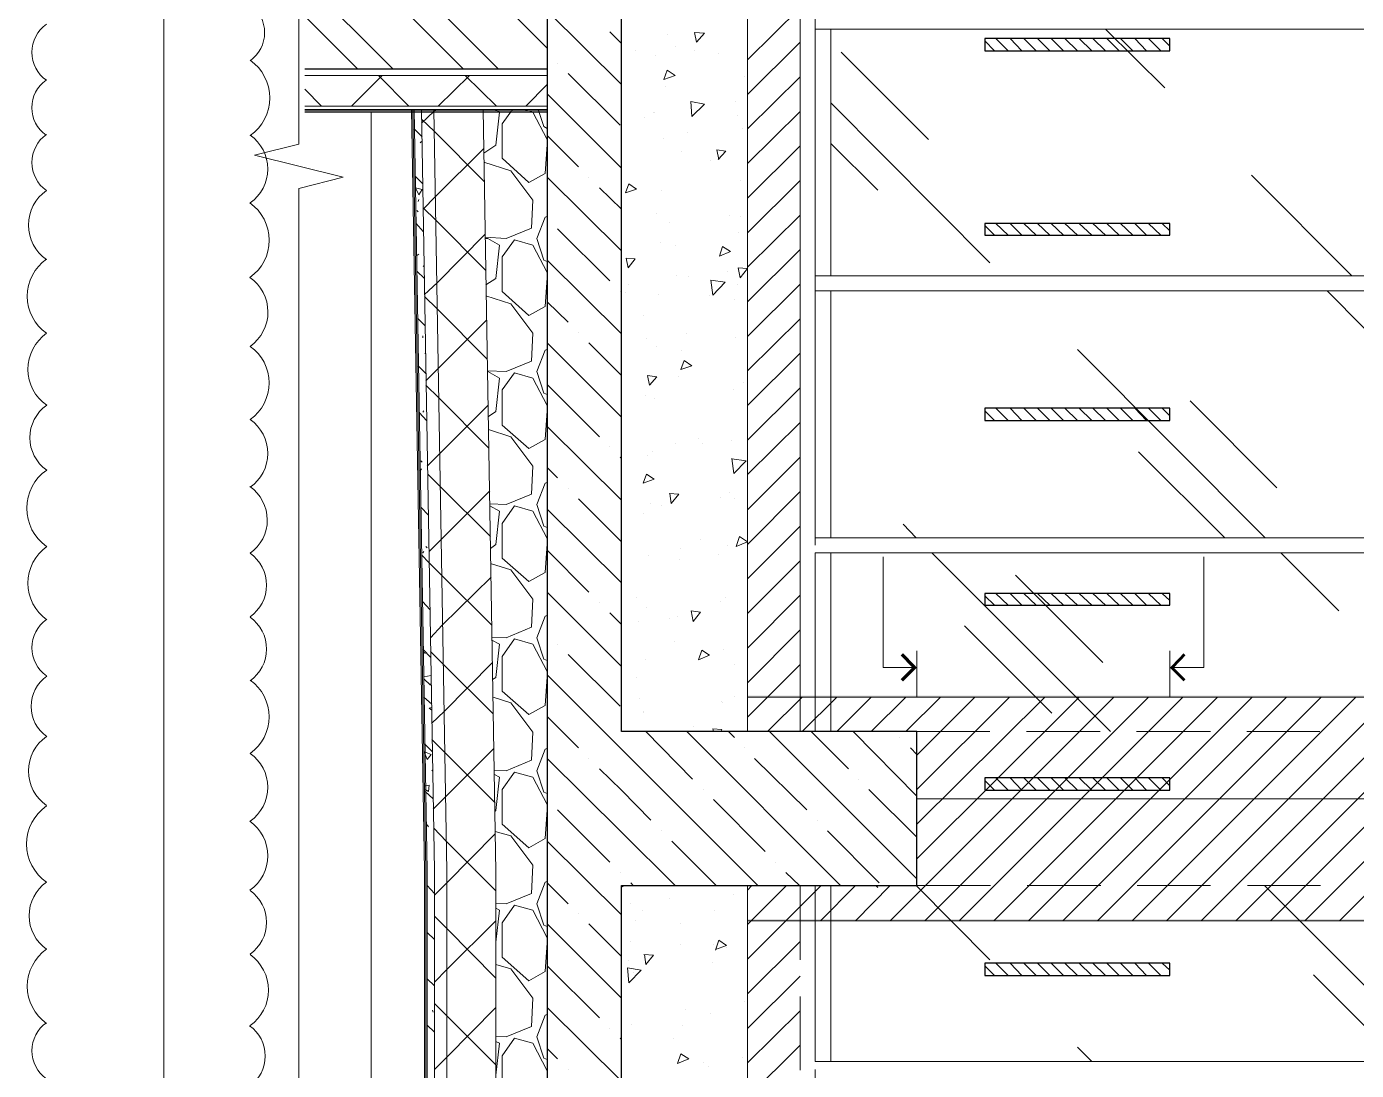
# Model space of a CAD drawing. Header units: millimetres. Extents: x -356862 to 418287, y 0 to 839748.
# Drawn here: x 28.586 to 31.984, y 8.978 to 11.645 of the extents above; entities that cross this region are included whole.
import ezdxf

# ---------------------------------------------------------------- set-up
doc = ezdxf.new("R2010")
doc.units = ezdxf.units.MM
doc.layers.add('PDF _Геометрия', color=7, linetype='Continuous', true_color=0xbababa)
doc.layers.add('PDF _Сплошная заливка', color=7, linetype='Continuous', true_color=0xf50000)

msp = doc.modelspace()

# ---------------------------------------------------------------- linework, layer by layer
at = {"layer": 'PDF _Геометрия', "color": 7, "lineweight": 5}
for points in [[(29.2813, 18.4717), (29.2813, 18.4034), (29.2813, 11.3453), (29.1679, 11.317), (29.3946, 11.2603), (29.2813, 11.232), (29.2813, 4.1723), (29.2813, 4.104)], [(30.4279, 9.8437), (30.4279, 13.1503)], [(30.5629, 9.8437), (30.5629, 13.1503)], [(29.9162, 11.5203), (29.2963, 11.5203), (29.9162, 11.5203)], [(29.2963, 11.442), (29.9162, 11.442)], [(29.2963, 11.4337), (29.9162, 11.4337)], [(29.2963, 11.4303), (29.9162, 11.4303)], [(29.2963, 11.427), (29.9162, 11.427)], [(29.4663, 8.8271), (29.4663, 11.427)], [(29.5696, 11.4337), (29.6029, 9.4887), (29.6029, 8.8204)], [(30.4279, 7.0088), (30.4279, 9.4504)], [(30.5629, 9.2604), (30.5629, 9.4504)], [(30.5629, 8.9788), (30.5629, 9.1671)]]:
    msp.add_lwpolyline(points, dxfattribs=at)
at = {"layer": 'PDF _Геометрия', "color": 7, "lineweight": 30}
for points in [[(30.1062, 4.1723), (30.1062, 6.6155), (30.8612, 6.6155), (30.8612, 7.0088), (30.1062, 7.0088), (30.1062, 9.4504), (30.8612, 9.4504), (30.8612, 9.8437), (30.1062, 9.8437), (30.1062, 13.1503), (30.8612, 13.1503), (30.8612, 13.5452), (30.1062, 13.5452), (30.1062, 17.8751), (29.9162, 17.8751), (29.2813, 17.8751)], [(29.2813, 17.6784), (29.9162, 17.6784), (29.9162, 4.1723)], [(29.2963, 11.537), (29.9162, 11.537)]]:
    msp.add_lwpolyline(points, dxfattribs=at)
at = {"layer": 'PDF _Геометрия', "color": 251, "lineweight": 20, "true_color": 0x545454}
msp.add_lwpolyline([(31.4362, 13.3652), (31.4195, 13.3569), (28.9363, 12.1553), (28.9363, 12.082), (28.9363, 8.6271)], dxfattribs=at)
at = {"layer": 'PDF _Геометрия', "color": 7, "lineweight": 5}
for points in [[(30.1062, 9.8437), (30.1062, 13.1503), (30.4279, 13.1503), (30.4279, 9.8437)], [(30.1062, 7.0088), (30.1062, 9.4504), (30.4279, 9.4504), (30.4279, 7.0088)]]:
    msp.add_lwpolyline(points, close=True, dxfattribs=at)
at = {"layer": 'PDF _Геометрия', "lineweight": 18}
msp.add_lwpolyline([(30.5629, 9.9321), (30.5629, 13.0619), (30.4279, 13.0619), (30.4279, 9.9321)], close=True, dxfattribs=at)
at = {"layer": 'PDF _Геометрия', "color": 252, "lineweight": 5, "true_color": 0x989898}
for points in [[(30.6012, 12.3286), (30.6012, 11.6587), (30.6012, 10.9887), (30.6012, 10.3204)], [(30.6212, 11.6387), (33.2244, 11.6387)], [(30.6212, 11.0087), (33.2244, 11.0087)], [(30.6212, 10.9703), (33.2244, 10.9703)], [(30.6212, 10.3387), (33.2244, 10.3387)], [(30.6012, 9.8437), (30.6012, 10.3004), (30.6412, 10.3004), (30.6412, 9.8437)], [(30.6212, 10.3004), (33.2244, 10.3004)], [(30.6412, 9.4504), (30.6412, 9.0004), (30.6012, 9.0004), (30.6012, 9.4504)], [(30.6012, 8.9804), (30.6012, 8.3121), (30.6012, 7.6221), (30.5629, 7.6221), (30.6212, 7.6221), (33.2244, 7.6221), (30.6212, 7.6221)], [(30.6212, 9.0004), (33.2244, 9.0004)]]:
    msp.add_lwpolyline(points, dxfattribs=at)
at = {"layer": 'PDF _Геометрия', "lineweight": 5}
for points in [[(29.9162, 11.5903), (29.2946, 12.2136)], [(29.7912, 11.537), (29.2946, 12.0336)], [(29.7013, 11.537), (29.2946, 11.9436)], [(29.5213, 11.537), (29.2946, 11.7636)], [(29.4313, 11.537), (29.2946, 11.6737)], [(30.1062, 11.497), (29.9162, 11.6853)], [(30.1062, 11.602), (30.0762, 11.632)], [(29.9162, 11.5787), (29.9162, 11.5787)], [(29.9429, 11.552), (29.9429, 11.552)], [(30.1029, 11.3937), (29.9696, 11.5253)], [(29.4946, 11.5203), (29.4163, 11.442)], [(29.5629, 11.442), (29.4846, 11.5203)], [(29.7179, 11.5203), (29.6379, 11.442)], [(29.7862, 11.442), (29.7063, 11.5203)], [(29.9162, 11.497), (29.8612, 11.442)], [(29.3396, 11.442), (29.2963, 11.4853)], [(30.1062, 11.2837), (29.9162, 11.4737)], [(29.6313, 11.4337), (29.6263, 11.4287), (29.5946, 11.3987)], [(29.7546, 11.322), (29.7846, 11.342), (29.7946, 11.427), (29.7829, 11.4337)], [(29.9162, 11.3437), (29.9112, 11.2703), (29.8696, 11.247), (29.8012, 11.3087), (29.8012, 11.397), (29.8279, 11.4337)], [(29.8579, 11.4337), (29.8796, 11.427), (29.9162, 11.357)], [(29.9162, 11.3853), (29.9079, 11.3903), (29.8929, 11.4337)], [(29.7562, 11.2487), (29.6279, 11.377), (29.5946, 11.4087)], [(29.5963, 11.3637), (29.5763, 11.3837)], [(29.9962, 11.287), (29.9162, 11.367)], [(29.5913, 11.3487), (29.5946, 11.352)], [(29.7546, 11.3337), (29.6296, 11.2103), (29.5996, 11.1787)], [(29.7579, 11.107), (29.8112, 11.1037), (29.8762, 11.1303), (29.8796, 11.202), (29.8229, 11.277), (29.7546, 11.2987)], [(29.5979, 11.2437), (29.5796, 11.262)], [(30.1062, 11.072), (29.9162, 11.2603)], [(30.0229, 11.2603), (30.0229, 11.2603)], [(30.1062, 11.1787), (30.0496, 11.2337)], [(29.5863, 11.1987), (29.5879, 11.2037)], [(29.5863, 11.172), (29.5829, 11.1753)], [(29.7596, 11.022), (29.6313, 11.1503), (29.5996, 11.182)], [(29.9162, 11.0453), (29.9079, 11.0487), (29.8896, 11.1037), (29.9112, 11.1587), (29.9162, 11.1603)], [(29.9162, 11.1553), (29.9162, 11.1553)], [(29.5996, 11.122), (29.5813, 11.142)], [(29.7579, 11.1153), (29.6346, 10.9903), (29.6029, 10.9603)], [(30.0762, 10.9953), (29.9429, 11.1287)], [(29.7596, 10.9853), (29.7846, 11.002), (29.7946, 11.087), (29.7646, 11.1037), (29.7579, 11.1037)], [(29.9162, 11.0037), (29.9112, 10.9303), (29.8696, 10.907), (29.8012, 10.9687), (29.8012, 11.057), (29.8329, 11.1003), (29.8796, 11.087), (29.9162, 11.017)], [(29.5829, 11.0603), (29.5879, 11.0637)], [(30.1062, 10.8604), (29.9162, 11.0487)], [(29.6029, 11.002), (29.5829, 11.0203)], [(29.6013, 11.032), (29.5996, 11.0337)], [(29.7629, 10.7954), (29.6346, 10.9237), (29.6029, 10.9553)], [(29.7629, 10.7654), (29.8112, 10.7637), (29.8762, 10.7904), (29.8796, 10.862), (29.8229, 10.937), (29.7596, 10.957)], [(30.1029, 10.9687), (30.1029, 10.9687)], [(29.9696, 10.8904), (29.9162, 10.942)], [(29.6046, 10.8804), (29.5846, 10.9003)], [(29.7612, 10.8954), (29.6379, 10.772), (29.6063, 10.7404)], [(29.5979, 10.8504), (29.5979, 10.8554)], [(29.9962, 10.8637), (29.9962, 10.8637)], [(29.6046, 10.8087), (29.6046, 10.8104)], [(29.9162, 10.7054), (29.9079, 10.7087), (29.8896, 10.7637), (29.9112, 10.8187), (29.9162, 10.8204)], [(30.1062, 10.647), (29.9162, 10.837)], [(30.1062, 10.7537), (30.0229, 10.837)], [(29.6063, 10.7587), (29.5863, 10.7787)], [(29.7662, 10.6487), (29.7846, 10.662), (29.7946, 10.747), (29.7646, 10.7637), (29.7629, 10.7637)], [(29.9162, 10.6637), (29.9112, 10.5904), (29.8696, 10.567), (29.8012, 10.627), (29.8012, 10.717), (29.8329, 10.7604), (29.8796, 10.747), (29.9162, 10.677)], [(29.7662, 10.5687), (29.6396, 10.697), (29.6063, 10.7287)], [(30.0496, 10.597), (29.9162, 10.7304)], [(29.7646, 10.677), (29.6413, 10.5537), (29.6096, 10.522)], [(29.6079, 10.6387), (29.5896, 10.6587)], [(29.5979, 10.6604), (29.6013, 10.6637)], [(29.7696, 10.4254), (29.8112, 10.4237), (29.8762, 10.4504), (29.8796, 10.522), (29.8229, 10.597), (29.7662, 10.6154)], [(30.1062, 10.4354), (29.9162, 10.6237)], [(30.0762, 10.572), (30.0762, 10.572)], [(30.1062, 10.542), (30.1029, 10.5454)], [(29.5913, 10.5104), (29.5946, 10.5154)], [(29.5963, 10.532), (29.5929, 10.5354)], [(29.9429, 10.492), (29.9162, 10.5187)], [(29.7712, 10.342), (29.6429, 10.4704), (29.6113, 10.502)], [(29.9162, 10.3654), (29.9079, 10.3687), (29.8896, 10.4237), (29.9112, 10.4787), (29.9162, 10.4804)], [(29.7696, 10.4587), (29.6446, 10.3337), (29.6146, 10.3037)], [(29.9696, 10.4654), (29.9696, 10.4654)], [(30.1062, 10.3287), (29.9962, 10.4387)], [(29.6129, 10.397), (29.5929, 10.417)], [(29.7712, 10.312), (29.7846, 10.322), (29.7946, 10.407), (29.7696, 10.4204)], [(29.9162, 10.3237), (29.9112, 10.2504), (29.8696, 10.227), (29.8012, 10.287), (29.8012, 10.3754), (29.8329, 10.4204), (29.8796, 10.407), (29.9162, 10.337)], [(30.1062, 10.2237), (29.9162, 10.412)], [(29.5979, 10.3004), (29.6013, 10.3037)], [(29.6096, 10.3137), (29.6063, 10.317)], [(30.0229, 10.2004), (29.9162, 10.307)], [(29.7746, 10.1154), (29.6463, 10.2437), (29.6146, 10.2754), (29.5946, 10.2954)], [(29.7746, 10.0854), (29.8112, 10.0837), (29.8762, 10.1104), (29.8796, 10.182), (29.8229, 10.257), (29.7712, 10.2737)], [(29.7729, 10.2387), (29.6479, 10.1154), (29.6179, 10.0837)], [(30.1062, 10.0104), (29.9162, 10.2004)], [(29.6163, 10.1554), (29.5979, 10.1754)], [(30.0496, 10.1737), (30.0496, 10.1737)], [(29.9162, 10.0254), (29.9079, 10.0287), (29.8896, 10.0837), (29.9112, 10.1387), (29.9162, 10.1404)], [(30.1062, 10.117), (30.0762, 10.147)], [(29.7762, 9.9771), (29.7846, 9.9821), (29.7946, 10.0671), (29.7746, 10.0771)], [(29.9162, 9.9837), (29.9112, 9.9104), (29.8696, 9.8871), (29.8012, 9.9471), (29.8012, 10.0354), (29.8329, 10.0804), (29.8796, 10.0671), (29.9162, 9.9971)], [(29.9162, 10.0937), (29.9162, 10.0937)], [(29.9429, 10.0671), (29.9429, 10.0671)], [(29.6179, 10.0337), (29.5996, 10.0537)], [(29.6046, 10.0421), (29.6029, 10.0471)], [(29.7779, 9.8887), (29.6496, 10.0171), (29.6179, 10.0487)], [(30.1029, 9.9087), (29.9696, 10.0404)], [(29.7762, 10.0204), (29.6529, 9.8954), (29.6213, 9.8654)], [(29.6196, 9.9871), (29.6013, 9.9837)], [(29.6196, 9.9687), (29.6179, 9.9621), (29.6013, 9.9787)], [(30.4546, 9.4504), (30.1062, 9.7987), (29.9162, 9.9887)], [(29.6213, 9.9137), (29.6013, 9.9321)], [(29.7812, 9.7454), (29.8112, 9.7437), (29.8762, 9.7704), (29.8796, 9.8421), (29.8229, 9.9171), (29.7779, 9.9321)], [(29.6213, 9.8987), (29.6146, 9.9037), (29.6213, 9.9054)], [(29.9962, 9.8021), (29.9162, 9.8821)], [(29.7829, 9.6621), (29.6546, 9.7904), (29.6213, 9.8237)], [(30.2879, 9.7221), (30.1679, 9.8437)], [(30.6662, 9.4504), (30.2729, 9.8437)], [(30.3946, 9.8287), (30.3796, 9.8437)], [(30.8612, 9.4671), (30.4846, 9.8437)], [(30.6862, 9.7487), (30.5912, 9.8437)], [(30.8612, 9.6787), (30.6979, 9.8437)], [(30.8179, 9.8287), (30.8179, 9.8287)], [(29.6229, 9.7921), (29.6029, 9.8121)], [(29.6029, 9.7921), (29.6196, 9.7854), (29.6096, 9.7721), (29.6029, 9.7904)], [(29.7796, 9.8004), (29.6563, 9.6771), (29.6246, 9.6454)], [(29.9162, 9.6854), (29.9079, 9.6887), (29.8896, 9.7437), (29.9112, 9.7987), (29.9162, 9.8004)], [(30.4212, 9.8021), (30.4212, 9.8021)], [(30.8612, 9.7854), (30.8445, 9.8021)], [(30.2429, 9.4504), (30.1062, 9.5871), (29.9162, 9.7754)], [(30.0229, 9.7754), (30.0229, 9.7754)], [(30.5795, 9.6437), (30.4462, 9.7754)], [(29.6213, 9.7437), (29.6229, 9.7454)], [(29.7829, 9.6404), (29.7846, 9.6421), (29.7946, 9.7271), (29.7812, 9.7337)], [(29.9162, 9.6437), (29.9112, 9.5704), (29.8696, 9.5471), (29.8012, 9.6071), (29.8012, 9.6954), (29.8329, 9.7404), (29.8796, 9.7271), (29.9162, 9.6571)], [(30.1812, 9.6171), (30.1062, 9.6937), (30.0496, 9.7487)], [(30.7129, 9.7221), (30.7129, 9.7221)], [(29.6046, 9.7054), (29.6146, 9.7071), (29.6129, 9.6904), (29.6046, 9.6954)], [(29.6246, 9.6721), (29.6046, 9.6904)], [(30.3146, 9.6954), (30.3146, 9.6954)], [(30.8612, 9.5737), (30.7379, 9.6954)], [(29.9162, 9.6704), (29.9162, 9.6704)], [(30.4729, 9.5371), (30.3412, 9.6704)], [(30.0762, 9.5104), (29.9429, 9.6437)], [(29.6129, 9.6004), (29.6096, 9.6054)], [(29.7846, 9.4371), (29.6579, 9.5637), (29.6263, 9.5971)], [(29.7846, 9.4054), (29.8112, 9.4037), (29.8762, 9.4304), (29.8796, 9.5021), (29.8229, 9.5771), (29.7829, 9.5887)], [(30.2079, 9.5904), (30.2079, 9.5904)], [(30.6062, 9.6171), (30.6062, 9.6171)], [(30.7645, 9.4571), (30.6329, 9.5904)], [(29.6079, 9.5687), (29.6079, 9.5704)], [(29.7829, 9.5821), (29.6596, 9.4571), (29.6279, 9.4254)], [(30.1062, 9.3754), (29.9162, 9.5637)], [(30.3479, 9.4504), (30.2346, 9.5637)], [(30.1029, 9.4837), (30.1029, 9.4837)], [(30.4996, 9.5104), (30.4996, 9.5104)], [(30.5612, 9.4504), (30.5262, 9.4837)], [(29.6279, 9.4304), (29.6096, 9.4504)], [(29.9162, 9.3454), (29.9079, 9.3487), (29.8896, 9.4037), (29.9112, 9.4587), (29.9162, 9.4604)], [(29.9696, 9.4037), (29.9162, 9.4571)], [(30.1362, 9.4504), (30.1296, 9.4571)], [(29.7846, 9.3054), (29.7946, 9.3871), (29.7846, 9.3921)], [(29.9162, 9.3037), (29.9112, 9.2304), (29.8696, 9.2071), (29.8012, 9.2671), (29.8012, 9.3554), (29.8329, 9.4004), (29.8796, 9.3871), (29.9162, 9.3171)], [(29.7846, 9.2138), (29.6596, 9.3404), (29.6279, 9.3721)], [(29.7846, 9.3604), (29.6596, 9.2354), (29.6279, 9.2038)], [(30.1062, 9.1621), (29.9162, 9.3521)], [(29.9962, 9.3787), (29.9962, 9.3787)], [(30.1062, 9.2687), (30.0229, 9.3521)], [(29.6279, 9.3121), (29.6096, 9.3304)], [(29.7846, 9.0654), (29.8112, 9.0638), (29.8762, 9.0904), (29.8796, 9.1621), (29.8229, 9.2371), (29.7846, 9.2488)], [(30.0496, 9.1121), (29.9162, 9.2454)], [(29.6096, 9.2321), (29.6096, 9.2371)], [(29.6279, 9.1938), (29.6096, 9.2121)], [(29.7846, 8.9921), (29.6596, 9.1171), (29.6279, 9.1488)], [(29.6246, 9.1271), (29.6229, 9.1321)], [(29.7846, 9.1388), (29.6596, 9.0121), (29.6279, 8.9804)], [(29.9162, 9.0054), (29.9079, 9.0088), (29.8896, 9.0638), (29.9112, 9.1188), (29.9162, 9.1204)], [(30.1062, 8.9504), (29.9162, 9.1388)], [(29.6279, 9.0754), (29.6096, 9.0938)], [(30.0762, 9.0854), (30.0762, 9.0854)], [(29.7846, 8.9654), (29.7946, 9.0471), (29.7846, 9.0521)], [(29.9162, 8.9621), (29.9112, 8.8904), (29.8696, 8.8671), (29.8012, 8.9271), (29.8012, 9.0154), (29.8329, 9.0604), (29.8796, 9.0471), (29.9162, 8.9771)], [(30.1062, 9.0571), (30.1029, 9.0604)], [(29.9429, 9.0071), (29.9162, 9.0338)], [(29.9696, 8.9804), (29.9696, 8.9804)]]:
    msp.add_lwpolyline(points, dxfattribs=at)
at = {"layer": 'PDF _Геометрия', "color": 161, "lineweight": 9, "true_color": 0x7f9fff}
for points in [[(30.5629, 11.6937), (30.4279, 11.5603)], [(30.5629, 11.6053), (30.4279, 11.472)], [(30.5629, 11.517), (30.4279, 11.3837)], [(30.5629, 11.4287), (30.4279, 11.2953)], [(30.5629, 11.3403), (30.4279, 11.207)], [(30.5629, 11.252), (30.4279, 11.1187)], [(30.5629, 11.1637), (30.4279, 11.0303)], [(30.5629, 11.0753), (30.4279, 10.942)], [(30.5629, 10.987), (30.4279, 10.8537)], [(30.5629, 10.8987), (30.4279, 10.7654)], [(30.5629, 10.8104), (30.4279, 10.677)], [(30.5629, 10.722), (30.4279, 10.5887)], [(30.5629, 10.6337), (30.4279, 10.5004)], [(30.5629, 10.5454), (30.4279, 10.4104)], [(30.5629, 10.457), (30.4279, 10.322)], [(30.5629, 10.3687), (30.4279, 10.2337)], [(30.5629, 10.2804), (30.4279, 10.1454)], [(30.5629, 10.192), (30.4279, 10.0571)], [(30.5629, 10.1037), (30.4279, 9.9687)], [(30.5629, 10.0154), (30.4796, 9.9321), (30.4279, 9.8804)], [(30.5679, 9.9321), (30.4796, 9.8437)], [(30.6562, 9.9321), (30.5679, 9.8437)], [(30.7445, 9.9321), (30.6562, 9.8437)], [(30.8329, 9.9321), (30.7445, 9.8437)], [(31.3645, 9.9321), (30.7929, 9.3604)], [(30.9212, 9.9321), (30.8329, 9.8437)], [(31.2762, 9.9321), (30.8612, 9.5187)], [(31.1879, 9.9321), (30.8612, 9.6071)], [(31.0979, 9.9321), (30.8612, 9.6954)], [(31.0095, 9.9321), (30.8612, 9.7837)], [(31.4528, 9.9321), (30.8812, 9.3604)], [(31.5412, 9.9321), (30.9695, 9.3604)], [(31.6295, 9.9321), (31.0579, 9.3604)], [(31.7178, 9.9321), (31.1462, 9.3604)], [(31.8062, 9.9321), (31.2345, 9.3604)], [(31.8945, 9.9321), (31.3229, 9.3604)], [(31.9828, 9.9321), (31.4112, 9.3604)], [(32.0712, 9.9321), (31.4995, 9.3604)], [(32.1595, 9.9321), (31.5878, 9.3604)], [(32.2478, 9.9321), (31.6762, 9.3604)], [(32.3361, 9.9321), (31.7645, 9.3604)], [(32.4245, 9.9321), (31.8528, 9.3604)], [(32.5128, 9.9321), (31.9412, 9.3604)], [(30.6162, 9.4504), (30.5262, 9.3604), (30.4279, 9.2621)], [(30.5279, 9.4504), (30.4379, 9.3604), (30.4279, 9.3504)], [(30.4396, 9.4504), (30.4279, 9.4387)], [(30.7045, 9.4504), (30.6145, 9.3604)], [(30.7929, 9.4504), (30.7045, 9.3604)], [(30.5629, 9.3071), (30.4279, 9.1738)], [(30.5629, 9.2188), (30.4279, 9.0854)], [(30.5629, 9.1304), (30.4279, 8.9971)], [(30.5629, 9.0421), (30.4279, 8.9088)]]:
    msp.add_lwpolyline(points, dxfattribs=at)
at = {"layer": 'PDF _Геометрия', "color": 254, "lineweight": 5, "true_color": 0xdcdcdc}
for points in [[(30.2246, 11.6253), (30.2246, 11.6253)], [(31.4945, 11.4887), (31.3429, 11.6387)], [(30.2446, 11.5937), (30.2446, 11.5937)], [(30.1412, 11.5853), (30.1412, 11.5853)], [(30.1929, 11.5703), (30.1929, 11.5703)], [(30.2929, 11.5837), (30.2929, 11.5837)], [(30.3546, 11.577), (30.3546, 11.577)], [(30.8912, 11.357), (30.6679, 11.5803)], [(30.2196, 11.492), (30.2196, 11.492)], [(30.4212, 11.5187), (30.4212, 11.5187)], [(30.1879, 11.427), (30.1879, 11.427)], [(30.1896, 11.427), (30.1896, 11.427)], [(30.3979, 11.4537), (30.3979, 11.4537)], [(31.0479, 11.042), (30.6412, 11.4503)], [(30.1646, 11.412), (30.1646, 11.412)], [(30.4029, 11.4187), (30.4029, 11.4187)], [(30.2146, 11.3603), (30.2146, 11.3603)], [(30.2746, 11.3737), (30.2746, 11.3737)], [(30.4162, 11.3853), (30.4162, 11.3853)], [(30.2596, 11.3253), (30.2596, 11.3253)], [(30.3546, 11.3053), (30.3496, 11.3303), (30.3729, 11.327), (30.3529, 11.3053)], [(30.7612, 11.227), (30.6412, 11.347)], [(30.3346, 11.302), (30.3346, 11.302)], [(30.4112, 11.252), (30.4112, 11.252)], [(31.9728, 11.0087), (31.7162, 11.2653)], [(30.2096, 11.227), (30.2096, 11.227)], [(30.1962, 11.1687), (30.1962, 11.1687)], [(30.3812, 11.1637), (30.3812, 11.1637)], [(30.4096, 11.1603), (30.4096, 11.1603)], [(30.2296, 11.1437), (30.2296, 11.1437)], [(30.4062, 11.1187), (30.4062, 11.1187)], [(30.2046, 11.0937), (30.2046, 11.0937)], [(30.2446, 11.087), (30.2446, 11.087)], [(30.3762, 11.0203), (30.3762, 11.0203)], [(30.1246, 10.987), (30.1246, 10.987)], [(30.2462, 11.0103), (30.2462, 11.0103)], [(30.2762, 11.007), (30.2762, 11.007)], [(30.4029, 10.9853), (30.4029, 10.9853)], [(30.1162, 10.9653), (30.1162, 10.9653)], [(30.1996, 10.9603), (30.1996, 10.9603)], [(30.3312, 10.957), (30.3312, 10.957)], [(30.3962, 10.947), (30.3962, 10.947)], [(32.0962, 10.782), (31.9095, 10.9703)], [(30.1629, 10.907), (30.1629, 10.907)], [(30.1712, 10.8487), (30.1712, 10.8487)], [(30.2712, 10.862), (30.2712, 10.862)], [(30.3979, 10.852), (30.3979, 10.852)], [(30.1946, 10.827), (30.1946, 10.827)], [(30.2596, 10.8187), (30.2596, 10.8187)], [(31.7512, 10.3387), (31.2712, 10.8204)], [(30.2529, 10.752), (30.2529, 10.752)], [(30.3929, 10.7187), (30.3929, 10.7187)], [(30.4179, 10.737), (30.4179, 10.737)], [(30.1662, 10.7037), (30.1662, 10.7037)], [(30.1896, 10.6937), (30.1896, 10.6937)], [(31.7812, 10.467), (31.5595, 10.6887)], [(30.2429, 10.5804), (30.2429, 10.5804)], [(30.3029, 10.5937), (30.3029, 10.5937)], [(30.3129, 10.5787), (30.3129, 10.5787)], [(30.3879, 10.587), (30.3879, 10.587)], [(30.1729, 10.5487), (30.1729, 10.5487)], [(30.1862, 10.5604), (30.1862, 10.5604)], [(30.3862, 10.5404), (30.3862, 10.5404)], [(30.3879, 10.5404), (30.4246, 10.5354), (30.3929, 10.5037), (30.3879, 10.542)], [(31.6478, 10.3387), (31.4278, 10.5587)], [(30.2279, 10.452), (30.2529, 10.4504), (30.2329, 10.427), (30.2296, 10.452)], [(30.3596, 10.442), (30.3596, 10.442)], [(30.3829, 10.4537), (30.3829, 10.4537)], [(30.3946, 10.4404), (30.3946, 10.4404)], [(30.1812, 10.427), (30.1812, 10.427)], [(30.2079, 10.422), (30.2079, 10.422)], [(30.1629, 10.4004), (30.1629, 10.4004)], [(30.8595, 10.3387), (30.8262, 10.3737)], [(30.3079, 10.3354), (30.3079, 10.3354)], [(30.2579, 10.312), (30.2579, 10.312)], [(30.3779, 10.3204), (30.3779, 10.3204)], [(31.3562, 9.8437), (30.8995, 10.3004)], [(31.9395, 10.152), (31.7912, 10.3004)], [(30.1762, 10.2937), (30.1762, 10.2937)], [(30.2546, 10.2837), (30.2546, 10.2837)], [(30.3546, 10.297), (30.3546, 10.297)], [(31.3362, 10.0204), (31.1129, 10.2437)], [(30.1446, 10.1854), (30.1446, 10.1854)], [(30.3579, 10.177), (30.3579, 10.177)], [(30.3729, 10.187), (30.3729, 10.187)], [(30.1712, 10.1604), (30.1712, 10.1604)], [(30.2296, 10.132), (30.2296, 10.132)], [(30.2496, 10.1387), (30.2496, 10.1387)], [(30.1496, 10.1254), (30.1496, 10.1254)], [(31.2062, 9.8904), (30.9829, 10.1137)], [(30.2412, 10.0737), (30.2412, 10.0737)], [(30.1662, 10.0287), (30.1662, 10.0287)], [(30.3679, 10.0537), (30.3679, 10.0537)], [(30.3962, 10.0154), (30.3962, 10.0154)], [(30.1446, 9.9821), (30.1446, 9.9821)], [(30.1512, 9.9287), (30.1512, 9.9287)], [(30.3946, 9.9337), (30.3946, 9.9337)], [(30.1612, 9.8954), (30.1612, 9.8954)], [(30.1612, 9.8937), (30.1612, 9.8937)], [(30.3629, 9.9204), (30.3629, 9.9204)], [(30.3646, 9.9187), (30.3646, 9.9187)], [(30.2912, 9.8571), (30.2912, 9.8571)], [(30.3412, 9.8437), (30.3396, 9.8504), (30.3629, 9.8487), (30.3596, 9.8437)], [(30.1146, 9.4504), (30.1079, 9.4471), (30.1096, 9.4504)], [(30.7612, 9.4454), (30.7562, 9.4504)], [(31.0479, 9.2604), (30.8595, 9.4504)], [(32.1995, 9.0004), (31.7495, 9.4504)], [(30.2279, 9.4171), (30.2279, 9.4171)], [(30.3929, 9.4271), (30.3929, 9.4271)], [(30.1279, 9.4037), (30.1279, 9.4037)], [(30.1596, 9.3871), (30.1596, 9.3871)], [(30.3429, 9.3871), (30.3429, 9.3871)], [(30.1412, 9.3621), (30.1412, 9.3621)], [(30.2562, 9.3521), (30.2562, 9.3521)], [(30.1279, 9.3071), (30.1279, 9.3071)], [(30.2562, 9.2987), (30.2562, 9.2987)], [(30.3412, 9.2987), (30.3412, 9.2987)], [(30.3462, 9.2854), (30.3546, 9.3104), (30.3746, 9.2971), (30.3462, 9.2871)], [(30.3746, 9.2921), (30.3746, 9.2921)], [(30.1229, 9.2588), (30.1229, 9.2588)], [(30.1629, 9.2737), (30.1879, 9.2721), (30.1679, 9.2488), (30.1646, 9.2737)], [(30.3396, 9.2538), (30.3396, 9.2538)], [(30.1362, 9.2288), (30.1362, 9.2288)], [(32.0962, 9.0004), (31.8745, 9.2221)], [(30.4212, 9.1538), (30.4212, 9.1538)], [(30.2696, 9.1338), (30.2696, 9.1338)], [(30.3346, 9.1221), (30.3346, 9.1221)], [(30.1312, 9.0954), (30.1312, 9.0954)], [(30.2629, 9.0938), (30.2629, 9.0938)], [(30.2396, 9.0604), (30.2396, 9.0604)], [(30.4162, 9.0104), (30.4162, 9.0104)], [(31.3079, 9.0004), (31.2712, 9.0371)], [(30.3162, 8.9971), (30.3162, 8.9971)], [(30.3296, 8.9888), (30.3296, 8.9888)]]:
    msp.add_lwpolyline(points, dxfattribs=at)
for points in [[(30.2979, 11.6053), (30.2929, 11.6303), (30.3179, 11.6287)], [(30.2146, 11.5103), (30.2229, 11.5337), (30.2429, 11.5203)], [(30.2829, 11.4537), (30.3179, 11.447), (30.2862, 11.4153)], [(30.1162, 11.2203), (30.1246, 11.2437), (30.1446, 11.2303)], [(30.3562, 11.0587), (30.3646, 11.0837), (30.3846, 11.0703)], [(30.1229, 11.0287), (30.1179, 11.0537), (30.1412, 11.052)], [(30.4096, 11.0037), (30.4046, 11.0287), (30.4279, 11.027)], [(30.3346, 10.997), (30.3712, 10.992), (30.3396, 10.9587)], [(30.2579, 10.7687), (30.2662, 10.792), (30.2862, 10.7787)], [(30.1779, 10.7287), (30.1729, 10.7537), (30.1962, 10.7504)], [(30.1612, 10.4787), (30.1696, 10.502), (30.1896, 10.4887)], [(30.3996, 10.317), (30.4079, 10.342), (30.4279, 10.3287)], [(30.2896, 10.1254), (30.2846, 10.152), (30.3079, 10.1487)], [(30.3029, 10.0271), (30.3112, 10.0521), (30.3312, 10.0387)], [(30.1212, 9.2404), (30.1562, 9.2338), (30.1246, 9.2021)], [(30.2496, 8.9954), (30.2579, 9.0204), (30.2779, 9.0071)]]:
    msp.add_lwpolyline(points, close=True, dxfattribs=at)
at = {"layer": 'PDF _Геометрия', "color": 252, "lineweight": 5, "true_color": 0x989898}
for points in [[(30.6412, 11.0087), (30.6012, 11.0087), (30.6012, 11.6387), (30.6412, 11.6387)], [(30.6412, 10.3387), (30.6012, 10.3387), (30.6012, 10.9703), (30.6412, 10.9703)]]:
    msp.add_lwpolyline(points, close=True, dxfattribs=at)
at = {"layer": 'PDF _Геометрия', "color": 142, "lineweight": 25, "true_color": 0x008ab8}
for points in [[(31.5078, 11.5837), (31.5078, 11.6153), (31.0345, 11.6153), (31.0345, 11.5837)], [(31.5078, 11.112), (31.5078, 11.142), (31.0345, 11.142), (31.0345, 11.112)], [(31.5078, 10.6387), (31.5078, 10.6704), (31.0345, 10.6704), (31.0345, 10.6387)], [(31.5078, 10.167), (31.5078, 10.197), (31.0345, 10.197), (31.0345, 10.167)], [(31.5078, 9.6937), (31.5078, 9.7254), (31.0345, 9.7254), (31.0345, 9.6937)], [(31.5078, 9.2204), (31.5078, 9.2521), (31.0345, 9.2521), (31.0345, 9.2204)]]:
    msp.add_lwpolyline(points, close=True, dxfattribs=at)
at = {"layer": 'PDF _Геометрия', "color": 141, "lineweight": 0, "true_color": 0xaed2f4}
for points in [[(31.0595, 11.5837), (31.0345, 11.6087)], [(31.0945, 11.5837), (31.0629, 11.6153)], [(31.1295, 11.5837), (31.0995, 11.6153)], [(31.1662, 11.5837), (31.1345, 11.6153)], [(31.2012, 11.5837), (31.1695, 11.6153)], [(31.2362, 11.5837), (31.2045, 11.6153)], [(31.2712, 11.5837), (31.2395, 11.6153)], [(31.3079, 11.5837), (31.2762, 11.6153)], [(31.3429, 11.5837), (31.3112, 11.6153)], [(31.3779, 11.5837), (31.3462, 11.6153)], [(31.4128, 11.5837), (31.3812, 11.6153)], [(31.4478, 11.5837), (31.4178, 11.6153)], [(31.4845, 11.5837), (31.4528, 11.6153)], [(31.5078, 11.5953), (31.4878, 11.6153)], [(31.0595, 11.112), (31.0345, 11.137)], [(31.0945, 11.112), (31.0629, 11.142)], [(31.1295, 11.112), (31.0995, 11.142)], [(31.1662, 11.112), (31.1345, 11.142)], [(31.2012, 11.112), (31.1695, 11.142)], [(31.2362, 11.112), (31.2045, 11.142)], [(31.2712, 11.112), (31.2395, 11.142)], [(31.3079, 11.112), (31.2762, 11.142)], [(31.3429, 11.112), (31.3112, 11.142)], [(31.3779, 11.112), (31.3462, 11.142)], [(31.4128, 11.112), (31.3812, 11.142)], [(31.4478, 11.112), (31.4178, 11.142)], [(31.4845, 11.112), (31.4528, 11.142)], [(31.5078, 11.1237), (31.4878, 11.142)], [(31.0595, 10.6387), (31.0345, 10.6637)], [(31.0945, 10.6387), (31.0629, 10.6704)], [(31.1295, 10.6387), (31.0995, 10.6704)], [(31.1662, 10.6387), (31.1345, 10.6704)], [(31.2012, 10.6387), (31.1695, 10.6704)], [(31.2362, 10.6387), (31.2045, 10.6704)], [(31.2712, 10.6387), (31.2395, 10.6704)], [(31.3079, 10.6387), (31.2762, 10.6704)], [(31.3429, 10.6387), (31.3112, 10.6704)], [(31.3779, 10.6387), (31.3462, 10.6704)], [(31.4128, 10.6387), (31.3812, 10.6704)], [(31.4478, 10.6387), (31.4178, 10.6704)], [(31.4845, 10.6387), (31.4528, 10.6704)], [(31.5078, 10.6504), (31.4878, 10.6704)], [(31.0945, 10.167), (31.0629, 10.197)], [(31.1295, 10.167), (31.0995, 10.197)], [(31.1662, 10.167), (31.1345, 10.197)], [(31.2012, 10.167), (31.1695, 10.197)], [(31.2362, 10.167), (31.2045, 10.197)], [(31.2712, 10.167), (31.2395, 10.197)], [(31.3079, 10.167), (31.2762, 10.197)], [(31.3429, 10.167), (31.3112, 10.197)], [(31.3779, 10.167), (31.3462, 10.197)], [(31.4128, 10.167), (31.3812, 10.197)], [(31.4478, 10.167), (31.4178, 10.197)], [(31.4845, 10.167), (31.4528, 10.197)], [(31.5078, 10.1787), (31.4878, 10.197)], [(31.0595, 10.167), (31.0345, 10.1904)], [(31.0945, 9.6937), (31.0629, 9.7254)], [(31.1295, 9.6937), (31.0995, 9.7254)], [(31.1662, 9.6937), (31.1345, 9.7254)], [(31.2012, 9.6937), (31.1695, 9.7254)], [(31.2362, 9.6937), (31.2045, 9.7254)], [(31.2712, 9.6937), (31.2395, 9.7254)], [(31.3079, 9.6937), (31.2762, 9.7254)], [(31.3429, 9.6937), (31.3112, 9.7254)], [(31.3779, 9.6937), (31.3462, 9.7254)], [(31.4128, 9.6937), (31.3812, 9.7254)], [(31.4478, 9.6937), (31.4178, 9.7254)], [(31.4845, 9.6937), (31.4528, 9.7254)], [(31.5078, 9.7054), (31.4878, 9.7254)], [(31.0595, 9.6937), (31.0345, 9.7187)], [(31.0595, 9.2204), (31.0345, 9.2454)], [(31.0945, 9.2204), (31.0629, 9.2521)], [(31.1295, 9.2204), (31.0995, 9.2521)], [(31.1662, 9.2204), (31.1345, 9.2521)], [(31.2012, 9.2204), (31.1695, 9.2521)], [(31.2362, 9.2204), (31.2045, 9.2521)], [(31.2712, 9.2204), (31.2395, 9.2521)], [(31.3079, 9.2204), (31.2762, 9.2521)], [(31.3429, 9.2204), (31.3112, 9.2521)], [(31.3779, 9.2204), (31.3462, 9.2521)], [(31.4128, 9.2204), (31.3812, 9.2521)], [(31.4478, 9.2204), (31.4178, 9.2521)], [(31.4845, 9.2204), (31.4528, 9.2521)], [(31.5078, 9.2338), (31.4878, 9.2521)]]:
    msp.add_lwpolyline(points, dxfattribs=at)
at = {"layer": 'PDF _Геометрия', "color": 7, "lineweight": 20}
for points in [[(29.5729, 11.4337), (29.6063, 9.4887), (29.6063, 8.8204)], [(29.5763, 11.4337), (29.6096, 9.4887), (29.6096, 8.8204)], [(29.5946, 11.4337), (29.6279, 9.4887), (29.6279, 8.8204)], [(29.6263, 11.4337), (29.6596, 9.4871), (29.6596, 8.8204)], [(29.7529, 11.4337), (29.7846, 9.4854), (29.7846, 8.8204)]]:
    msp.add_lwpolyline(points, dxfattribs=at)
at = {"layer": 'PDF _Геометрия', "color": 1, "lineweight": 20}
for points in [[(28.6362, 11.3697, 0.52054), (28.6362, 11.2264, 0.52054), (28.6364, 11.05)], [(29.1571, 10.468, 0.52054), (29.1571, 10.6414, 0.52054), (29.1569, 10.8282, 0.52054), (29.1564, 11.0044, 0.52054), (29.1562, 11.1946)], [(28.6366, 11.0513, 0.52054), (28.6366, 10.8615, 0.52054), (28.6369, 10.6776, 0.52054), (28.6369, 10.5121, 0.52054), (28.6364, 10.3171)], [(29.1566, 10.1368, 0.52054), (29.1566, 10.2993, 0.52054), (29.1561, 10.47)], [(29.1571, 9.6147, 0.52054), (29.1571, 9.7881, 0.52054), (29.1569, 9.9749)], [(28.6364, 9.654, 0.52054), (28.6364, 9.4588, 0.52054), (28.6366, 9.2877, 0.52054), (28.6366, 9.0982)]]:
    msp.add_lwpolyline(points, format="xyb", dxfattribs=at)
at = {"layer": 'PDF _Геометрия', "lineweight": 5}
msp.add_lwpolyline([(29.5796, 11.2337), (29.5963, 11.2287), (29.5879, 11.2153)], close=True, dxfattribs=at)
at = {"layer": 'PDF _Геометрия', "color": 112, "lineweight": 5, "true_color": 0x00b85c}
for points in [[(30.8612, 10.0071), (30.7745, 10.0071), (30.7745, 10.2904)], [(31.5078, 10.0071), (31.5945, 10.0071), (31.5945, 10.2904)], [(30.8612, 9.9337), (30.8612, 10.0504)], [(31.5078, 9.9337), (31.5078, 10.0504)]]:
    msp.add_lwpolyline(points, dxfattribs=at)
at = {"layer": 'PDF _Геометрия', "color": 112, "lineweight": 0, "true_color": 0x00b85c}
for points, const_width in [([(30.8229, 10.0412), (30.8554, 10.0071), (30.8229, 9.9746)], 0.00844), ([(31.5453, 10.0412), (31.5128, 10.0071), (31.5453, 9.9746)], 0.00723)]:
    msp.add_lwpolyline(points, dxfattribs=dict(at, const_width=const_width))
at = {"layer": 'PDF _Геометрия', "color": 7, "lineweight": 18}
msp.add_lwpolyline([(30.4279, 9.3604), (30.4279, 9.4504), (30.8612, 9.4504), (30.8612, 9.8437), (30.4279, 9.8437), (30.4279, 9.9321), (35.996, 9.9321), (35.996, 9.6071), (35.996, 9.3604)], close=True, dxfattribs=at)
at = {"layer": 'PDF _Геометрия', "color": 7, "lineweight": 9}
for points in [[(30.8612, 9.8437), (31.0479, 9.8437)], [(31.1412, 9.8437), (31.3295, 9.8437)], [(31.4228, 9.8437), (31.6112, 9.8437)], [(31.7045, 9.8437), (31.8912, 9.8437)], [(30.8612, 9.4504), (31.0495, 9.4504)], [(31.1429, 9.4504), (31.3312, 9.4504)], [(31.4245, 9.4504), (31.6112, 9.4504)], [(31.7062, 9.4504), (31.8928, 9.4504)]]:
    msp.add_lwpolyline(points, dxfattribs=at)
at = {"layer": 'PDF _Геометрия', "color": 252, "lineweight": 18, "true_color": 0x989898}
msp.add_lwpolyline([(33.4628, 9.6721), (30.8612, 9.6721)], dxfattribs=at)
at = {"layer": 'PDF _Геометрия', "color": 1, "lineweight": 20}
for centre, radius, start, end in [((29.1064, 11.6297), 0.0875, 305.0024, 54.9976), ((28.6864, 11.5797), 0.0875, 125.0024, 234.9976), ((29.0897, 11.4631), 0.1175, 305.0024, 54.9976), ((28.6847, 11.4381), 0.0858, 125.0024, 234.9976), ((29.0964, 11.2814), 0.1058, 305.0024, 54.9976), ((28.7031, 10.2231), 0.1142, 125.0024, 234.9976), ((28.6864, 10.0581), 0.0875, 125.0024, 234.9976), ((29.0997, 10.0547), 0.0992, 305.0024, 54.9976), ((28.6914, 9.9081), 0.0942, 125.0024, 234.9976), ((28.6981, 9.7431), 0.1075, 125.0024, 234.9976), ((29.0947, 9.5264), 0.1075, 305.0024, 54.9976), ((29.0997, 9.3564), 0.0992, 305.0024, 54.9976), ((29.0931, 9.1831), 0.1108, 305.0024, 54.9976), ((28.6864, 9.0281), 0.0875, 125.0024, 234.9976), ((29.1014, 9.0147), 0.0942, 305.0024, 54.9976)]:
    msp.add_arc(centre, radius, start, end, dxfattribs=at)
at = {"layer": 'PDF _Сплошная заливка', "color": 161, "true_color": 0x7f9fff, "transparency": 33554559}
for points in [[(35.996, 9.9304), (35.996, 9.9354), (30.4279, 9.9304)], [(35.996, 9.9354), (30.4279, 9.9304), (30.4279, 9.9354)], [(35.996, 9.3587), (35.996, 9.3637), (30.4279, 9.3587)], [(35.996, 9.3637), (30.4279, 9.3587), (30.4279, 9.3637)]]:
    msp.add_solid(points, dxfattribs=at)

doc.saveas('drawing.dxf')
